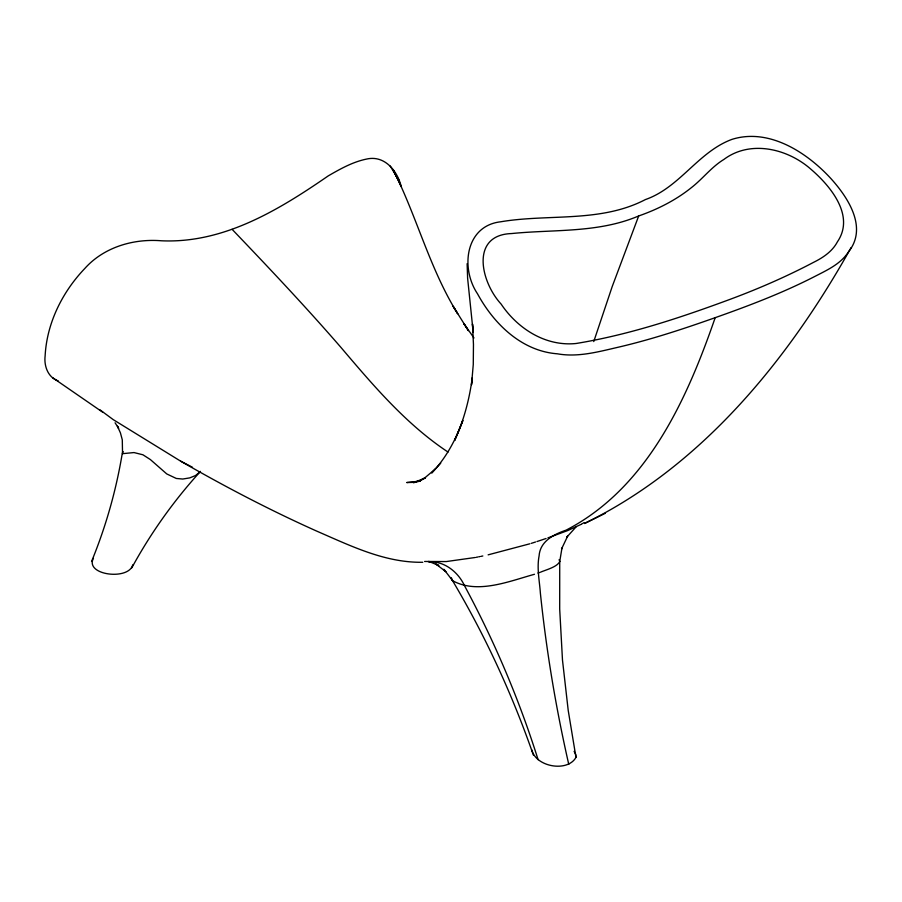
<?xml version="1.0" encoding="UTF-8"?>
<svg xmlns="http://www.w3.org/2000/svg" width="902" height="902" viewBox="0 0 902 902"><rect width="100%" height="100%" fill="white"/><g stroke="black" fill="none" stroke-linecap="round" stroke-linejoin="round"><path stroke-width="1.35" d="M576.355 526.576L566.952 537.006L567.629 536.171L561.529 549.002L561.969 548.01L559.725 561.585L559.691 609.019L562.487 660.106L568.215 710.426L575.983 757.364C567.505 772.563 535.788 766.926 531.853 749.923M132.752 564.832C128.761 580.719 84.405 575.262 93.436 558.214M575.983 757.364L575.724 754.444L574.112 751.355M559.736 561.495L559.127 559.657M559.714 561.642C557.143 566.851 546.95 569.545 540.76 572.06M593.753 341.576L612.221 286.52L638.684 215.961C657.671 209.332 675.914 200.12 691.62 187.458C702.861 178.664 711.577 166.915 723.878 159.451C750.216 139.675 787.378 148.548 810.706 169.046C830.325 185.868 855.31 215.612 837.428 241.804C832.343 251.466 823.03 257.668 813.503 262.381C786.183 276.745 757.827 289.068 728.884 299.78C679.172 318.135 628.435 334.958 576.017 343.504C545.552 346.593 517.669 328.711 501.117 304.075C480.552 281.785 470.201 234.892 511.637 233.55C554.166 229.255 598.195 233.19 638.684 215.961M715.185 317.673C683.13 329.016 650.782 339.693 617.633 347.36C597.947 351.915 577.72 357.463 557.391 353.81C521.672 351.126 493.856 323.919 477.541 293.838C460.245 268.176 465.376 225.816 500.666 221.791C548.687 213.673 600.428 222.997 645.415 199.567C679.882 187.526 698.125 151.84 731.962 139.37C768.899 127.746 806.85 152.303 831.013 178.686C848.094 197.606 867.871 227.71 848.557 251.759C840.811 263.948 827.19 270.07 814.844 276.429C782.812 292.879 749.088 305.688 715.185 317.673C686.805 399.744 647.072 488.14 566.073 530.162C553.839 534.345 540.129 541.144 539.092 555.891C536.713 568.237 539.52 580.787 540.377 593.121C546.353 650.714 555.891 707.935 568.767 764.389M91.553 561.495C105.838 526.7 116.166 490.35 122.289 453.244L123.168 451.631M851.037 247.689C788.303 359.83 701.903 466.199 584.451 523.498L605.366 513.272M131.793 567.832C150.611 533.285 173.567 501.016 200.018 471.904L200.47 471.385M200.018 471.904L195.463 475.568L189.781 477.88L182.768 479.03L176.307 478.466L166.757 473.933L150.386 459.58L142.933 454.788L134.015 452.567L122.537 453.672L122.289 439.815L120.417 432.859L117.429 426.206L118.636 428.337L115.073 422.779M440.74 463.132L431.697 472.975C446.039 458.16 455.769 439.669 462.873 420.479L454.631 440.503C463.707 420.704 469.423 399.496 472.22 377.915L471.52 384.726L473.268 364.555L473.46 344.406L472.49 323.998L473.212 332.488L467.619 278.29L467.123 263.688M435.486 468.848L425.383 477.383L419.644 480.935L425.496 477.868L413.511 482.671L420.242 481.059L406.768 482.547L414.819 482.333M583.932 522.664L583.087 523.194M582.399 523.6L581.429 524.163M580.933 524.445L567.82 530.523L547.886 537.885M58.213 380.892C47.896 377.442 43.871 365.862 45.134 355.805C46.825 323.153 62.317 292.034 84.72 268.582C103.764 247.193 133.417 238.5 161.368 240.778C223.606 243.664 278.91 209.907 328.26 175.879C340.268 168.945 352.705 161.92 366.438 159.102C384.297 154.862 397.218 170.388 401.232 186.556L393.216 169.858C416.927 216.751 429.679 268.785 457.697 313.716L453.108 306.252L468.42 330.673L463.831 323.581L473.967 337.957M537.953 573.063L539.847 572.387M534.48 574.281C508.908 581.35 477.44 594.418 452.612 580.696L443.863 569.286L445.87 571.688L435.869 564.021L438.868 565.554L428.743 561.371M546.06 538.505L536.949 541.55M535.54 542.001L531.267 543.354M529.835 543.793L488.14 554.843M482.829 555.982L480.89 556.376M479.853 556.59L478.827 556.793M477.789 557.008L476.256 557.301M475.23 557.492L446.276 561.563L424.605 561.472M428.405 561.822C444.156 560.751 458.261 571.992 464.564 585.826C494.465 641.288 519.191 699.557 538.099 759.676M422.779 562.273C385.368 562.927 351.013 546.003 317.515 531.47C270.645 510.532 225.094 486.73 180.603 461.136L113.269 419.655L100.032 409.88M192.476 467.27L180.603 461.136M448.046 452.071C406.035 424.256 373.135 385.301 340.787 347.236C305.767 306.838 269.044 267.962 232.107 229.333M102.805 412.293L52.778 377.803M452.522 580.595L451.282 577.697M390.194 165.991L399.18 180.93L396.305 175.969M451.53 578.971C484.814 634.681 512.054 693.841 533.398 755.109M395.606 174.311L396.564 176.736"/></g></svg>
